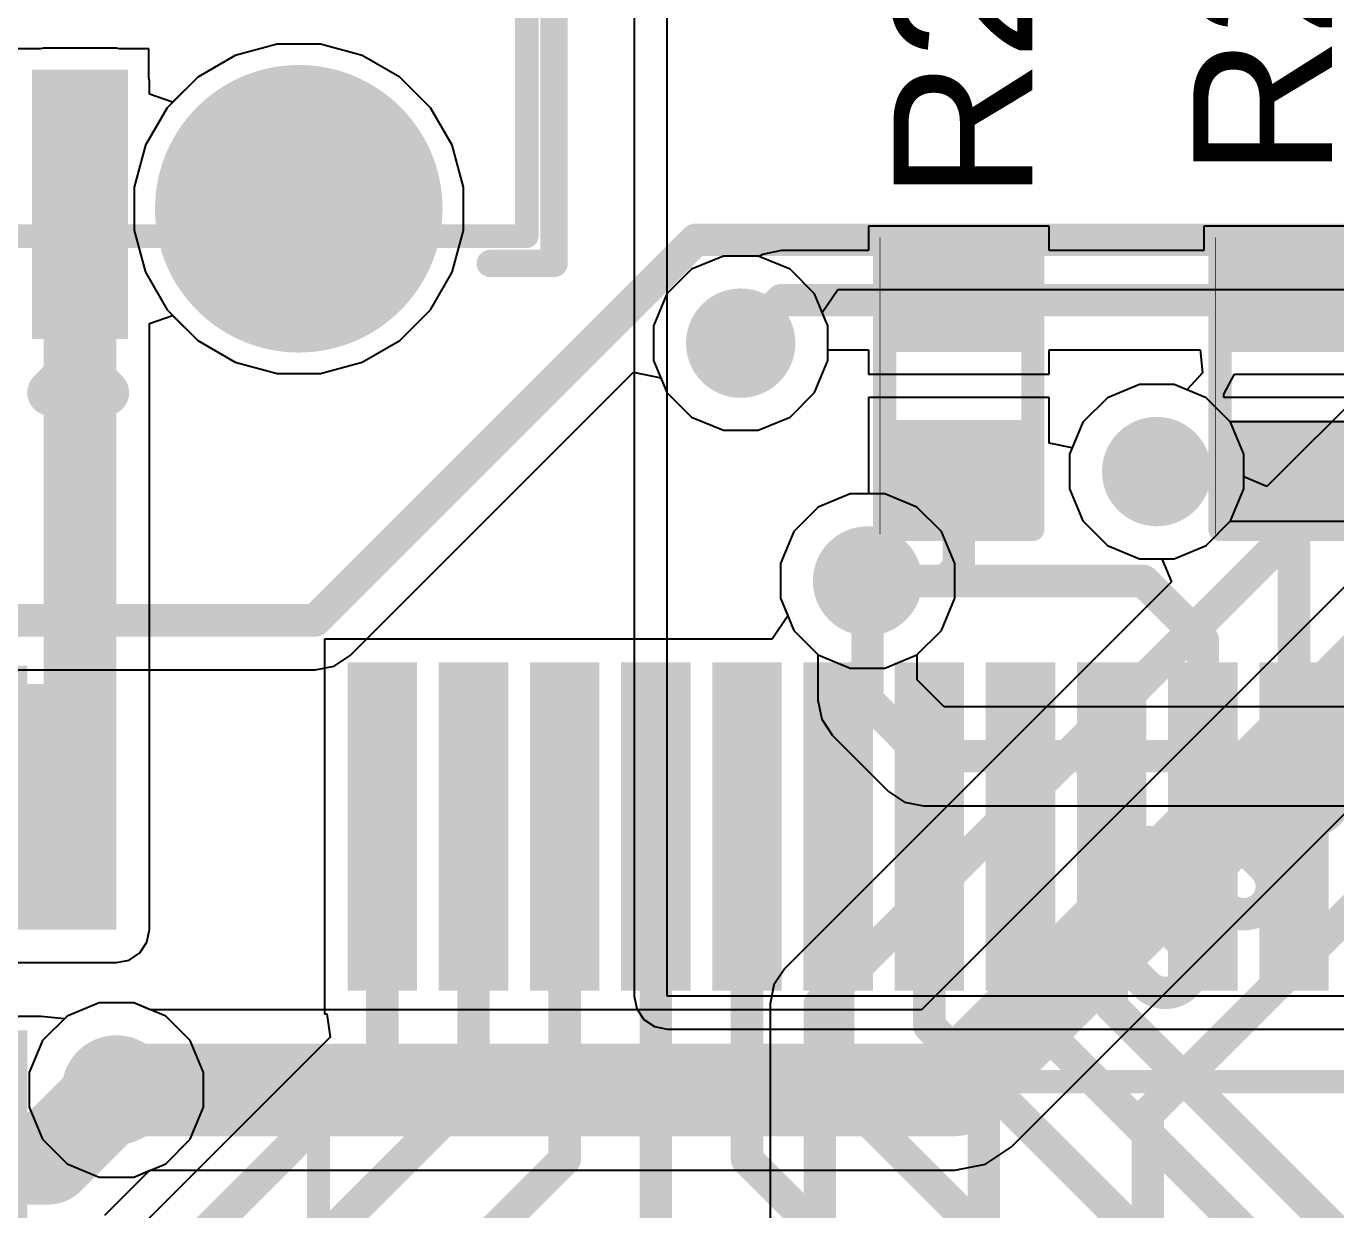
# Model space of a CAD drawing. Header units: inches. Extents: x -3 to 128, y -12 to 41.
# Drawn here: x 67.28 to 74.46, y 30.27 to 36.76 of the extents above; entities that cross this region are included whole.
import ezdxf

# ---------------------------------------------------------------- set-up
doc = ezdxf.new("R2010")
doc.units = ezdxf.units.IN
for name, color, linetype in [('Bottom Layer', 5, 'Continuous'), ('Bottom Solder', 6, 'Continuous'), ('Layer 1', 16, 'Continuous'), ('Layer 2', 76, 'Continuous'), ('Mechanical 13', 56, 'Continuous'), ('Multi-Layer', 9, 'Continuous'), ('Pad Holes', 156, 'Continuous'), ('Top Layer', 1, 'Continuous'), ('Top Overlay', 2, 'Continuous'), ('Top Paste', 8, 'Continuous'), ('Top Solder', 216, 'Continuous'), ('Via Holes', 16, 'Continuous')]:
    doc.layers.add(name, color=color, linetype=linetype)
doc.styles.add('Arial', font='', dxfattribs={"height": 0.2})
doc.styles.get('Arial').set_extended_font_data('Arial')

msp = doc.modelspace()

# ---------------------------------------------------------------- hatches: boundary and pattern name
at = {"layer": 'Bottom Layer'}
h = msp.add_hatch(color=5, dxfattribs=at)
edge = h.paths.add_edge_path()
edge.add_arc((68.77197827999998, 35.75504406), 0.72499982, 0, 360)
h = msp.add_hatch(color=5, dxfattribs=at)
edge = h.paths.add_edge_path()
edge.add_arc((71.19549642, 35.01816466), 0.2999994, 0, 360)
h = msp.add_hatch(color=5, dxfattribs=at)
edge = h.paths.add_edge_path()
edge.add_arc((73.4768914, 34.31387854), 0.2999994, 0, 360)
h = msp.add_hatch(color=5, dxfattribs=at)
edge = h.paths.add_edge_path()
edge.add_arc((71.89122527999999, 33.71381623999999), 0.2999994, 0, 360)
h = msp.add_hatch(color=5, dxfattribs=at)
edge = h.paths.add_edge_path()
edge.add_arc((67.77197774, 30.92271438), 0.2999994, 0, 360)
at = {"layer": 'Bottom Solder'}
h = msp.add_hatch(color=6, dxfattribs=at)
edge = h.paths.add_edge_path()
edge.add_arc((68.77197827999998, 35.75504406), 0.78849982, 0, 360)
at = {"layer": 'Layer 1'}
h = msp.add_hatch(color=16, dxfattribs=at)
edge = h.paths.add_edge_path()
edge.add_arc((68.77197827999998, 35.75504406), 0.72499982, 0, 360)
h = msp.add_hatch(color=16, dxfattribs=at)
edge = h.paths.add_edge_path()
edge.add_arc((71.19549642, 35.01816466), 0.2999994, 0, 360)
h = msp.add_hatch(color=16, dxfattribs=at)
edge = h.paths.add_edge_path()
edge.add_arc((73.4768914, 34.31387854), 0.2999994, 0, 360)
h = msp.add_hatch(color=16, dxfattribs=at)
edge = h.paths.add_edge_path()
edge.add_arc((71.89122527999999, 33.71381623999999), 0.2999994, 0, 360)
h = msp.add_hatch(color=16, dxfattribs=at)
edge = h.paths.add_edge_path()
edge.add_arc((67.77197774, 30.92271438), 0.2999994, 0, 360)
at = {"layer": 'Layer 2'}
h = msp.add_hatch(color=76, dxfattribs=at)
edge = h.paths.add_edge_path()
edge.add_arc((68.77197827999998, 35.75504406), 0.72499982, 0, 360)
h = msp.add_hatch(color=76, dxfattribs=at)
edge = h.paths.add_edge_path()
edge.add_arc((71.19549642, 35.01816466), 0.2999994, 0, 360)
h = msp.add_hatch(color=76, dxfattribs=at)
edge = h.paths.add_edge_path()
edge.add_arc((73.4768914, 34.31387854), 0.2999994, 0, 360)
h = msp.add_hatch(color=76, dxfattribs=at)
edge = h.paths.add_edge_path()
edge.add_arc((71.89122527999999, 33.71381623999999), 0.2999994, 0, 360)
h = msp.add_hatch(color=76, dxfattribs=at)
edge = h.paths.add_edge_path()
edge.add_arc((67.77197774, 30.92271438), 0.2999994, 0, 360)
at = {"layer": 'Multi-Layer'}
h = msp.add_hatch(color=9, dxfattribs=at)
edge = h.paths.add_edge_path()
edge.add_arc((68.77197827999998, 35.75504406), 0.72499982, 0, 360)
at = {"layer": 'Pad Holes'}
h = msp.add_hatch(color=7, dxfattribs=at)
edge = h.paths.add_edge_path()
edge.add_arc((68.77197827999998, 35.75504406), 0.4250004199999999, 0, 360)
at = {"layer": 'Top Layer'}
for points in [[(67.37197854, 31.80215382), (67.77197774, 31.80215382), (67.77197774, 36.45504266), (67.37197854, 36.45504266)], [(67.77197774, 35.10504281999999), (67.37197854, 35.10504281999999), (67.37197854, 36.45504266), (67.77197774, 36.45504266)], [(72.07385382, 35.48227854), (72.70885382, 35.48227854), (72.70885382, 35.02507854), (72.07385382, 35.02507854)], [(73.91253442, 35.48227854), (74.54753441999999, 35.48227854), (74.54753441999999, 35.02507854), (73.91253442, 35.02507854)], [(72.07385382, 34.54247854), (72.70885382, 34.54247854), (72.70885382, 34.08527854), (72.07385382, 34.08527854)], [(73.91253442, 34.54247854), (74.54753441999999, 34.54247854), (74.54753441999999, 34.08527854), (73.91253442, 34.08527854)], [(69.09003961999998, 33.217866), (69.37004922, 33.217866), (69.37004922, 31.5178694), (69.09003961999998, 31.5178694)], [(69.59016562, 33.217866), (69.87017522, 33.217866), (69.87017522, 31.5178694), (69.59016562, 31.5178694)], [(70.09003762, 33.217866), (70.37004722, 33.217866), (70.37004722, 31.5178694), (70.09003762, 31.5178694)], [(70.59016616, 33.217866), (70.87017576, 33.217866), (70.87017576, 31.5178694), (70.59016616, 31.5178694)], [(71.09003562, 33.217866), (71.37004522, 33.217866), (71.37004522, 31.5178694), (71.09003562, 31.5178694)], [(71.59016416, 33.217866), (71.87017376, 33.217866), (71.87017376, 31.5178694), (71.59016416, 31.5178694)], [(72.09003362, 33.217866), (72.37004322, 33.217866), (72.37004322, 31.5178694), (72.09003362, 31.5178694)], [(72.59015962, 33.21786854), (72.87016922, 33.21786854), (72.87016922, 31.51787194), (72.59015962, 31.51787194)], [(73.09003161999999, 33.217866), (73.37004122, 33.217866), (73.37004122, 31.5178694), (73.09003161999999, 31.5178694)], [(73.59015508, 33.217866), (73.87016468, 33.217866), (73.87016468, 31.5178694), (73.59015508, 31.5178694)], [(74.09002962, 33.217866), (74.37003922, 33.217866), (74.37003922, 31.5178694), (74.09002962, 31.5178694)], [(65.62197696, 31.80215382), (67.77197519999999, 31.80215382), (67.77197519999999, 33.1481557), (65.62197696, 33.1481557)]]:
    msp.add_hatch(color=1, dxfattribs=at).paths.add_polyline_path(points)
h = msp.add_hatch(color=1, dxfattribs=at)
edge = h.paths.add_edge_path()
edge.add_arc((68.77197827999998, 35.75504406), 0.72499982, 0, 360)
h = msp.add_hatch(color=1, dxfattribs=at)
edge = h.paths.add_edge_path()
edge.add_arc((71.19549642, 35.01816466), 0.2999994, 0, 360)
h = msp.add_hatch(color=1, dxfattribs=at)
edge = h.paths.add_edge_path()
edge.add_arc((73.4768914, 34.31387854), 0.2999994, 0, 360)
h = msp.add_hatch(color=1, dxfattribs=at)
edge = h.paths.add_edge_path()
edge.add_arc((71.89122527999999, 33.71381623999999), 0.2999994, 0, 360)
h = msp.add_hatch(color=1, dxfattribs=at)
edge = h.paths.add_edge_path()
edge.add_arc((67.77197774, 30.92271438), 0.2999994, 0, 360)
at = {"layer": 'Top Paste'}
for points in [[(67.77197774, 35.10504281999999), (67.37197854, 35.10504281999999), (67.37197854, 36.45504266), (67.77197774, 36.45504266)], [(72.07385382, 35.48227854), (72.70885382, 35.48227854), (72.70885382, 35.02507854), (72.07385382, 35.02507854)], [(73.91253442, 35.48227854), (74.54753441999999, 35.48227854), (74.54753441999999, 35.02507854), (73.91253442, 35.02507854)], [(72.07385382, 34.54247854), (72.70885382, 34.54247854), (72.70885382, 34.08527854), (72.07385382, 34.08527854)], [(73.91253442, 34.54247854), (74.54753441999999, 34.54247854), (74.54753441999999, 34.08527854), (73.91253442, 34.08527854)], [(69.09003961999998, 33.217866), (69.37004922, 33.217866), (69.37004922, 31.5178694), (69.09003961999998, 31.5178694)], [(69.59016562, 33.217866), (69.87017522, 33.217866), (69.87017522, 31.5178694), (69.59016562, 31.5178694)], [(70.09003762, 33.217866), (70.37004722, 33.217866), (70.37004722, 31.5178694), (70.09003762, 31.5178694)], [(70.59016616, 33.217866), (70.87017576, 33.217866), (70.87017576, 31.5178694), (70.59016616, 31.5178694)], [(71.09003562, 33.217866), (71.37004522, 33.217866), (71.37004522, 31.5178694), (71.09003562, 31.5178694)], [(71.59016416, 33.217866), (71.87017376, 33.217866), (71.87017376, 31.5178694), (71.59016416, 31.5178694)], [(72.09003362, 33.217866), (72.37004322, 33.217866), (72.37004322, 31.5178694), (72.09003362, 31.5178694)], [(72.59015962, 33.21786854), (72.87016922, 33.21786854), (72.87016922, 31.51787194), (72.59015962, 31.51787194)], [(73.09003161999999, 33.217866), (73.37004122, 33.217866), (73.37004122, 31.5178694), (73.09003161999999, 31.5178694)], [(73.59015508, 33.217866), (73.87016468, 33.217866), (73.87016468, 31.5178694), (73.59015508, 31.5178694)], [(74.09002962, 33.217866), (74.37003922, 33.217866), (74.37003922, 31.5178694), (74.09002962, 31.5178694)]]:
    msp.add_hatch(color=8, dxfattribs=at).paths.add_polyline_path(points)
at = {"layer": 'Top Solder'}
for points in [[(67.83547774, 35.04154282), (67.30847854, 35.04154282), (67.30847854, 36.51854265999999), (67.83547774, 36.51854265999999)], [(72.01885266000001, 35.53727969999999), (72.76385497999999, 35.53727969999999), (72.76385497999999, 34.97007737999999), (72.01885266000001, 34.97007737999999)], [(73.85753326, 35.53727969999999), (74.60253558, 35.53727969999999), (74.60253558, 34.97007737999999), (73.85753326, 34.97007737999999)], [(72.01885266000001, 34.59747969999999), (72.76385497999999, 34.59747969999999), (72.76385497999999, 34.03027738), (72.01885266000001, 34.03027738)], [(73.85753326, 34.59747969999999), (74.60253558, 34.59747969999999), (74.60253558, 34.03027738), (73.85753326, 34.03027738)], [(69.03923961999999, 33.268666), (69.42084922, 33.268666), (69.42084922, 31.4670694), (69.03923961999999, 31.4670694)], [(69.53936562, 33.268666), (69.92097522, 33.268666), (69.92097522, 31.4670694), (69.53936562, 31.4670694)], [(70.03923762, 33.268666), (70.42084722, 33.268666), (70.42084722, 31.4670694), (70.03923762, 31.4670694)], [(70.53936616, 33.268666), (70.92097575999999, 33.268666), (70.92097575999999, 31.4670694), (70.53936616, 31.4670694)], [(71.03923561999999, 33.268666), (71.42084522, 33.268666), (71.42084522, 31.4670694), (71.03923561999999, 31.4670694)], [(71.53936415999999, 33.268666), (71.92097376, 33.268666), (71.92097376, 31.4670694), (71.53936415999999, 31.4670694)], [(72.03923362, 33.268666), (72.42084322, 33.268666), (72.42084322, 31.4670694), (72.03923362, 31.4670694)], [(72.53935962, 33.26866854), (72.92096921999999, 33.26866854), (72.92096921999999, 31.46707194), (72.53935962, 31.46707194)], [(73.03923162, 33.268666), (73.42084122, 33.268666), (73.42084122, 31.4670694), (73.03923162, 31.4670694)], [(73.53935507999999, 33.268666), (73.92096468, 33.268666), (73.92096468, 31.4670694), (73.53935507999999, 31.4670694)], [(74.03922962, 33.268666), (74.42083921999999, 33.268666), (74.42083921999999, 31.4670694), (74.03922962, 31.4670694)], [(65.76037774999999, 31.84655683), (65.76037774999999, 33.24975697), (67.28357765, 33.24975697), (67.28357765, 31.84655683)], [(65.76037774999999, 29.84655575), (65.76037774999999, 31.24975589), (67.28357765, 31.24975589), (67.28357765, 29.84655575)]]:
    msp.add_hatch(color=216, dxfattribs=at).paths.add_polyline_path(points)
h = msp.add_hatch(color=216, dxfattribs=at)
edge = h.paths.add_edge_path()
edge.add_arc((68.77197827999998, 35.75504406), 0.78849982, 0, 360)
at = {"layer": 'Via Holes'}
h = msp.add_hatch(color=7, dxfattribs=at)
edge = h.paths.add_edge_path()
edge.add_arc((71.19549642, 35.01816466), 0.1499997, 0, 360)
h = msp.add_hatch(color=7, dxfattribs=at)
edge = h.paths.add_edge_path()
edge.add_arc((73.4768914, 34.31387854), 0.1499997, 0, 360)
h = msp.add_hatch(color=7, dxfattribs=at)
edge = h.paths.add_edge_path()
edge.add_arc((71.89122527999999, 33.71381623999999), 0.1499997, 0, 360)
h = msp.add_hatch(color=7, dxfattribs=at)
edge = h.paths.add_edge_path()
edge.add_arc((67.77197774, 30.92271438), 0.1499997, 0, 360)

# ---------------------------------------------------------------- linework, layer by layer
at = {"layer": 'Bottom Layer'}
for p, q in [((71.64316887999999, 35.18593674), (71.72802773999999, 35.31293927999999)), ((71.72802773999999, 35.31293927999999), (93.14104562, 35.31293927999999)), ((71.67329581999999, 35.11320384), (71.64316887999999, 35.18593674)), ((71.67329581999999, 34.92312548), (71.67329581999999, 35.11320384)), ((71.6005553, 34.74751242), (71.67329581999999, 34.92312548)), ((75.76751166, 34.94345056), (72.18703368, 31.36297258)), ((69.05426372, 33.30568396), (70.60702414, 34.85844437999999)), ((70.60702414, 34.85844437999999), (70.7568308, 34.8286451)), ((70.7568308, 34.8286451), (70.79043754, 34.74751242)), ((73.38185222, 34.79167794), (73.20623916, 34.71893742)), ((73.57193057999999, 34.79167794), (73.38185222, 34.79167794)), ((73.74754364, 34.71893742), (73.57193057999999, 34.79167794)), ((70.79043754, 34.74751242), (70.92484418000001, 34.61310578)), ((71.46614866, 34.61310578), (71.6005553, 34.74751242)), ((73.20623916, 34.71893742), (73.07183252, 34.58453078)), ((73.88195028, 34.58453078), (73.74754364, 34.71893742)), ((70.92484418000001, 34.61310578), (71.10045724, 34.54036526)), ((71.2905356, 34.54036526), (71.46614866, 34.61310578)), ((73.07183252, 34.58453078), (72.99909199999999, 34.40891772)), ((73.9546908, 34.40891772), (73.88195028, 34.58453078)), ((71.10045724, 34.54036526), (71.2905356, 34.54036526)), ((72.99909199999999, 34.40891772), (72.99909199999999, 34.21883936)), ((73.9546908, 34.21883936), (73.9546908, 34.40891772)), ((71.7961861, 34.19161564), (71.62057304, 34.11887512)), ((71.98626445999999, 34.19161564), (71.7961861, 34.19161564)), ((72.16187752, 34.11887512), (71.98626445999999, 34.19161564)), ((72.68070553999999, 30.61140436), (76.26118351999999, 34.19188234)), ((72.99909199999999, 34.21883936), (73.07183252, 34.0432263)), ((73.88195028, 34.0432263), (73.9546908, 34.21883936)), ((71.62057304, 34.11887512), (71.4861664, 33.98446848)), ((72.29628416, 33.98446848), (72.16187752, 34.11887512)), ((71.4861664, 33.98446848), (71.41342587999999, 33.80885542)), ((72.36902468, 33.80885542), (72.29628416, 33.98446848)), ((73.07183252, 34.0432263), (73.20623916, 33.90881966)), ((73.74754364, 33.90881966), (73.88195028, 34.0432263)), ((73.20623916, 33.90881966), (73.38185222, 33.83607914)), ((73.57193057999999, 33.83607914), (73.74754364, 33.90881966)), ((73.38185222, 33.83607914), (73.57193057999999, 33.83607914)), ((71.41342587999999, 33.80885542), (71.41342587999999, 33.61877706)), ((72.36902468, 33.61877706), (72.36902468, 33.80885542)), ((71.41342587999999, 33.61877706), (71.4861664, 33.443164)), ((72.29628416, 33.443164), (72.36902468, 33.61877706)), ((71.4861664, 33.443164), (71.62057304, 33.30875736)), ((72.16187752, 33.30875736), (72.29628416, 33.443164)), ((68.96604443999999, 33.24673818), (69.05426372, 33.30568396)), ((71.62057304, 33.30875736), (71.7961861, 33.23601684)), ((71.98626445999999, 33.23601684), (72.16187752, 33.30875736)), ((64.37576406, 33.22603972), (68.86198318, 33.22603972)), ((68.86198318, 33.22603972), (68.96604443999999, 33.24673818)), ((71.7961861, 33.23601684), (71.98626445999999, 33.23601684)), ((67.67693856, 31.40051378), (67.5013255, 31.32777326)), ((67.86701692, 31.40051378), (67.67693856, 31.40051378)), ((67.9576492, 31.36297258), (67.86701692, 31.40051378)), ((67.5013255, 31.32777326), (67.36691885999998, 31.19336662)), ((72.18703368, 31.36297258), (67.9576492, 31.36297258)), ((67.36691885999998, 31.19336662), (67.29417834, 31.01775356)), ((67.29417834, 31.01775356), (67.29417834, 30.8276752)), ((67.29417834, 30.8276752), (67.36691885999998, 30.65206214)), ((67.36691885999998, 30.65206214), (67.5013255, 30.5176555)), ((72.53787625999999, 30.51596894), (72.68070553999999, 30.61140436)), ((67.5013255, 30.5176555), (67.67693856, 30.44491498)), ((67.86701692, 30.44491498), (67.9576492, 30.48245618)), ((67.9576492, 30.48245618), (72.36939552, 30.48245618)), ((72.36939552, 30.48245618), (72.53787625999999, 30.51596894)), ((67.67693856, 30.44491498), (67.86701692, 30.44491498))]:
    msp.add_line(p, q, dxfattribs=at)
for points, const_width in [([(68.86198318, 33.49796449999999), (70.94888273999999, 35.58486405999999)], 0.1778), ([(70.94888273999999, 35.58486405999999), (78.23479908, 35.58486405999999)], 0.1778), ([(72.36939552, 30.92271438), (76.07882167999999, 34.63214054)], 0.508), ([(63.97197772, 33.49796449999999), (68.86198318, 33.49796449999999)], 0.1778), ([(67.77197774, 30.92271438), (72.36939552, 30.92271438)], 0.508)]:
    msp.add_lwpolyline(points, dxfattribs=dict(at, const_width=const_width))
for points, const_width in [([(70.90443273999999, 35.58486405999999, 1), (70.99333273999999, 35.58486405999999, 1)], 0.0889), ([(70.90443273999999, 35.58486405999999, 1), (70.99333273999999, 35.58486405999999, 1)], 0.0889), ([(68.81753318, 33.49796449999999, 1), (68.90643318, 33.49796449999999, 1)], 0.0889), ([(68.81753318, 33.49796449999999, 1), (68.90643318, 33.49796449999999, 1)], 0.0889), ([(67.64497774, 30.92271438, 1), (67.89897773999999, 30.92271438, 1)], 0.254), ([(72.24239551999999, 30.92271438, 1), (72.49639552000001, 30.92271438, 1)], 0.254), ([(72.24239551999999, 30.92271438, 1), (72.49639552000001, 30.92271438, 1)], 0.254)]:
    msp.add_lwpolyline(points, format="xyb", close=True, dxfattribs=dict(at, const_width=const_width))
at = {"layer": 'Layer 1'}
for p, q in [((68.65312152, 36.65784387999999), (68.4235106, 36.59632)), ((68.89083504, 36.65784387999999), (68.65312152, 36.65784387999999)), ((69.12044596, 36.59632), (68.89083504, 36.65784387999999)), ((68.4235106, 36.59632), (68.21764614, 36.47746324)), ((69.32631042, 36.47746324), (69.12044596, 36.59632)), ((68.21764614, 36.47746324), (68.0495591, 36.3093762)), ((69.49439745999999, 36.3093762), (69.32631042, 36.47746324)), ((68.0495591, 36.3093762), (67.93070234, 36.10351173999999)), ((69.61325422, 36.10351173999999), (69.49439745999999, 36.3093762)), ((75.98183939999998, 36.1327446), (74.0816908, 34.23259599999999)), ((67.93070234, 36.10351173999999), (67.86917846, 35.87390082)), ((69.6747781, 35.87390082), (69.61325422, 36.10351173999999)), ((67.86917846, 35.87390082), (67.86917846, 35.6361873)), ((69.6747781, 35.6361873), (69.6747781, 35.87390082)), ((67.86917846, 35.6361873), (67.93070234, 35.40657638)), ((69.61325422, 35.40657638), (69.6747781, 35.6361873)), ((71.10045724, 35.49596406), (70.92484418000001, 35.42322354)), ((71.2905356, 35.49596406), (71.10045724, 35.49596406)), ((71.46614866, 35.42322354), (71.2905356, 35.49596406)), ((70.92484418000001, 35.42322354), (70.79043754, 35.28881689999999)), ((71.6005553, 35.28881689999999), (71.46614866, 35.42322354)), ((67.93070234, 35.40657638), (68.0495591, 35.20071192)), ((69.49439745999999, 35.20071192), (69.61325422, 35.40657638)), ((70.79043754, 35.28881689999999), (70.71769702, 35.11320384)), ((71.67329581999999, 35.11320384), (71.6005553, 35.28881689999999)), ((68.0495591, 35.20071192), (68.21764614, 35.03262487999999)), ((69.32631042, 35.03262487999999), (69.49439745999999, 35.20071192)), ((70.71769702, 35.11320384), (70.71769702, 34.92312548)), ((71.67329581999999, 34.92312548), (71.67329581999999, 35.11320384)), ((68.21764614, 35.03262487999999), (68.4235106, 34.91376812)), ((69.12044596, 34.91376812), (69.32631042, 35.03262487999999)), ((68.4235106, 34.91376812), (68.65312152, 34.85224424)), ((68.89083504, 34.85224424), (69.12044596, 34.91376812)), ((70.71769702, 34.92312548), (70.79043754, 34.74751242)), ((71.6005553, 34.74751242), (71.67329581999999, 34.92312548)), ((68.65312152, 34.85224424), (68.89083504, 34.85224424)), ((73.38185222, 34.79167794), (73.20623916, 34.71893742)), ((73.57193057999999, 34.79167794), (73.38185222, 34.79167794)), ((73.74754364, 34.71893742), (73.57193057999999, 34.79167794)), ((70.79043754, 34.74751242), (70.92484418000001, 34.61310578)), ((71.46614866, 34.61310578), (71.6005553, 34.74751242)), ((73.20623916, 34.71893742), (73.07183252, 34.58453078)), ((73.88195028, 34.58453078), (73.74754364, 34.71893742)), ((70.92484418000001, 34.61310578), (71.10045724, 34.54036526)), ((71.2905356, 34.54036526), (71.46614866, 34.61310578)), ((73.07183252, 34.58453078), (72.99909199999999, 34.40891772)), ((73.9546908, 34.40891772), (73.88195028, 34.58453078)), ((71.10045724, 34.54036526), (71.2905356, 34.54036526)), ((72.99909199999999, 34.40891772), (72.99909199999999, 34.21883936)), ((73.9546908, 34.28520193999999), (73.9546908, 34.40891772)), ((74.0816908, 34.23259599999999), (73.9546908, 34.28520193999999)), ((71.7961861, 34.19161564), (71.62057304, 34.11887512)), ((71.98626445999999, 34.19161564), (71.7961861, 34.19161564)), ((72.16187752, 34.11887512), (71.98626445999999, 34.19161564)), ((72.99909199999999, 34.21883936), (73.07183252, 34.0432263)), ((71.62057304, 34.11887512), (71.4861664, 33.98446848)), ((72.29628416, 33.98446848), (72.16187752, 34.11887512)), ((71.4861664, 33.98446848), (71.41342587999999, 33.80885542)), ((72.36902468, 33.80885542), (72.29628416, 33.98446848)), ((73.07183252, 34.0432263), (73.20623916, 33.90881966)), ((73.20623916, 33.90881966), (73.38185222, 33.83607914)), ((73.38185222, 33.83607914), (73.505568, 33.83607914)), ((73.505568, 33.83607914), (73.55817393999999, 33.70907914)), ((71.41342587999999, 33.80885542), (71.41342587999999, 33.61877706)), ((72.36902468, 33.61877706), (72.36902468, 33.80885542)), ((73.55817393999999, 33.70907914), (71.4370301, 31.5879353)), ((71.41342587999999, 33.61877706), (71.4861664, 33.443164)), ((72.29628416, 33.443164), (72.36902468, 33.61877706)), ((71.4861664, 33.443164), (71.62057304, 33.30875736)), ((72.16187752, 33.30875736), (72.29628416, 33.443164)), ((71.62057304, 33.30875736), (71.7961861, 33.23601684)), ((71.98626445999999, 33.23601684), (72.16187752, 33.30875736)), ((71.7961861, 33.23601684), (71.98626445999999, 33.23601684)), ((71.4370301, 31.5879353), (71.37808431999999, 31.49971602)), ((71.37808431999999, 31.49971602), (71.35738586, 31.39565476)), ((67.67693856, 31.40051378), (67.5013255, 31.32777326)), ((67.86701692, 31.40051378), (67.67693856, 31.40051378)), ((68.04262997999999, 31.32777326), (67.86701692, 31.40051378)), ((71.35738586, 31.39565476), (71.35738586, 29.92240142)), ((67.5013255, 31.32777326), (67.36691885999998, 31.19336662)), ((68.17703662, 31.19336662), (68.04262997999999, 31.32777326)), ((67.36691885999998, 31.19336662), (67.29417834, 31.01775356)), ((68.24977713999999, 31.01775356), (68.17703662, 31.19336662)), ((67.29417834, 31.01775356), (67.29417834, 30.8276752)), ((68.24977713999999, 30.8276752), (68.24977713999999, 31.01775356)), ((67.29417834, 30.8276752), (67.36691885999998, 30.65206214)), ((68.17703662, 30.65206214), (68.24977713999999, 30.8276752)), ((67.36691885999998, 30.65206214), (67.5013255, 30.5176555)), ((68.04262997999999, 30.5176555), (68.17703662, 30.65206214)), ((67.5013255, 30.5176555), (67.67693856, 30.44491498)), ((67.86701692, 30.44491498), (68.04262997999999, 30.5176555)), ((67.67693856, 30.44491498), (67.86701692, 30.44491498))]:
    msp.add_line(p, q, dxfattribs=at)
at = {"layer": 'Layer 1', "const_width": 0.1778}
for points in [[(71.62931064, 31.39565476), (76.17411994, 35.94046406)], [(73.42810308, 30.79255716), (77.26768646, 34.63214054)], [(74.2594527, 33.0283312), (74.25945524, 33.02833374)], [(74.47497677999999, 33.0283312), (74.60073725999999, 32.90257072)], [(74.25945016, 32.81280458), (74.41734164, 32.6549131)], [(73.75657842, 32.66910408), (73.75658096, 32.66910662)], [(73.9721025, 32.66910408), (73.97210503999999, 32.66910662)], [(73.97210503999999, 32.66910662), (74.20181756, 32.43938902)], [(73.75657588, 32.45357746), (73.75657842, 32.45358)], [(73.75657842, 32.45358), (74.06364409999999, 32.14651431999999)], [(73.32552518, 32.23805084), (73.32552772, 32.23805338)], [(73.54104926, 32.23805084), (73.54105179999999, 32.23805338)], [(73.54105179999999, 32.23805338), (73.84811748, 31.9309877)], [(74.06364156, 32.14651178), (74.06364409999999, 32.14651431999999)], [(73.32552263999999, 32.02252421999999), (73.32552518, 32.02252676)], [(73.32552518, 32.02252676), (73.63259086, 31.71546108)], [(73.84811494, 31.93098516), (73.84811748, 31.9309877)], [(74.06364156, 31.9309877), (74.06364409999999, 31.93099024)], [(73.63258832, 31.71545854), (73.63259086, 31.71546108)], [(72.77772338, 31.33104224), (73.05611754, 31.6094364)], [(73.30755975999999, 31.60943386), (73.3075623, 31.6094364)], [(73.3075623, 31.6094364), (73.41706424, 31.49993446)], [(73.4170617, 31.49993192), (73.41706424, 31.49993446)], [(73.63258832, 31.49993446), (73.63259086, 31.499937)], [(71.62931064, 29.51861508), (71.62931064, 31.39565476)], [(72.52870686, 31.08202572), (72.77772338, 31.33104224)], [(72.52870686, 29.51861508), (72.52870686, 31.08202572)], [(73.42810308, 29.51861508), (73.42810308, 30.79255716)]]:
    msp.add_lwpolyline(points, dxfattribs=at)
for points in [[(74.2594527, 32.81280712, -0.4142135623730951), (74.2594527, 33.0283312)], [(74.25945524, 33.02833374, -0.4142066587643676), (74.47497677999999, 33.0283312)], [(73.75657842, 32.45358, -0.4142135623730951), (73.75657842, 32.66910408)], [(73.75658096, 32.66910662, -0.4142066587643676), (73.9721025, 32.66910408)], [(74.41734164, 32.6549131, -0.4142066587643675), (74.41734418, 32.43939156)], [(74.41734418, 32.43939156, -0.4142135623730951), (74.20182009999999, 32.43939156)], [(73.32552518, 32.02252676, -0.4142135623730951), (73.32552518, 32.23805084)], [(73.32552772, 32.23805338, -0.4142066587643676), (73.54104926, 32.23805084)], [(74.06364156, 32.14651178, -0.4142066587643675), (74.06364409999999, 31.93099024)], [(74.06364156, 31.9309877, -0.4142135623730951), (73.84811748, 31.9309877)], [(73.05611754, 31.6094364, -0.4142076449921211), (73.3075623, 31.6094364)], [(73.63258832, 31.71545854, -0.4142066587643675), (73.63259086, 31.499937)], [(73.63258832, 31.49993446, -0.4142135623730951), (73.41706424, 31.49993446)]]:
    msp.add_lwpolyline(points, format="xyb", dxfattribs=at)
at = {"layer": 'Layer 1', "const_width": 0.0889}
for points in [[(74.2150027, 33.0283312, 1), (74.3039027, 33.0283312, 1)], [(74.2150027, 33.0283312, 1), (74.3039027, 33.0283312, 1)], [(74.21500524, 33.02833374, 1), (74.30390523999999, 33.02833374, 1)], [(74.21500524, 33.02833374, 1), (74.30390523999999, 33.02833374, 1)], [(74.43052678, 33.0283312, 1), (74.51942677999999, 33.0283312, 1)], [(74.43052678, 33.0283312, 1), (74.51942677999999, 33.0283312, 1)], [(74.21500015999999, 32.81280458, 1), (74.30390016, 32.81280458, 1)], [(74.2150027, 32.81280712, 1), (74.3039027, 32.81280712, 1)], [(73.71212841999998, 32.66910408, 1), (73.80102842, 32.66910408, 1)], [(73.71212841999998, 32.66910408, 1), (73.80102842, 32.66910408, 1)], [(73.71213096, 32.66910662, 1), (73.80103095999999, 32.66910662, 1)], [(73.71213096, 32.66910662, 1), (73.80103095999999, 32.66910662, 1)], [(73.92765250000001, 32.66910408, 1), (74.0165525, 32.66910408, 1)], [(73.92765250000001, 32.66910408, 1), (74.0165525, 32.66910408, 1)], [(73.92765503999999, 32.66910662, 1), (74.01655504, 32.66910662, 1)], [(73.92765503999999, 32.66910662, 1), (74.01655504, 32.66910662, 1)], [(74.37289164, 32.6549131, 1), (74.46179164, 32.6549131, 1)], [(74.37289164, 32.6549131, 1), (74.46179164, 32.6549131, 1)], [(73.71212588, 32.45357746, 1), (73.80102588, 32.45357746, 1)], [(73.71212841999998, 32.45358, 1), (73.80102842, 32.45358, 1)], [(73.71212841999998, 32.45358, 1), (73.80102842, 32.45358, 1)], [(73.71212841999998, 32.45358, 1), (73.80102842, 32.45358, 1)], [(74.15736756, 32.43938902, 1), (74.24626755999999, 32.43938902, 1)], [(74.1573701, 32.43939156, 1), (74.24627009999999, 32.43939156, 1)], [(74.37289418, 32.43939156, 1), (74.46179418, 32.43939156, 1)], [(74.37289418, 32.43939156, 1), (74.46179418, 32.43939156, 1)], [(73.28107518, 32.23805084, 1), (73.36997518, 32.23805084, 1)], [(73.28107518, 32.23805084, 1), (73.36997518, 32.23805084, 1)], [(73.28107772, 32.23805338, 1), (73.36997772, 32.23805338, 1)], [(73.28107772, 32.23805338, 1), (73.36997772, 32.23805338, 1)], [(73.49659926, 32.23805084, 1), (73.58549925999999, 32.23805084, 1)], [(73.49659926, 32.23805084, 1), (73.58549925999999, 32.23805084, 1)], [(73.4966018, 32.23805338, 1), (73.58550179999999, 32.23805338, 1)], [(73.4966018, 32.23805338, 1), (73.58550179999999, 32.23805338, 1)], [(74.01919156, 32.14651178, 1), (74.10809155999999, 32.14651178, 1)], [(74.01919156, 32.14651178, 1), (74.10809155999999, 32.14651178, 1)], [(74.01919409999999, 32.14651431999999, 1), (74.1080941, 32.14651431999999, 1)], [(74.01919409999999, 32.14651431999999, 1), (74.1080941, 32.14651431999999, 1)], [(73.28107263999999, 32.02252421999999, 1), (73.36997264, 32.02252421999999, 1)], [(73.28107518, 32.02252676, 1), (73.36997518, 32.02252676, 1)], [(73.28107518, 32.02252676, 1), (73.36997518, 32.02252676, 1)], [(73.28107518, 32.02252676, 1), (73.36997518, 32.02252676, 1)], [(73.80366493999999, 31.93098516, 1), (73.89256494, 31.93098516, 1)], [(73.80366748, 31.9309877, 1), (73.89256748, 31.9309877, 1)], [(73.80366748, 31.9309877, 1), (73.89256748, 31.9309877, 1)], [(73.80366748, 31.9309877, 1), (73.89256748, 31.9309877, 1)], [(74.01919156, 31.9309877, 1), (74.10809155999999, 31.9309877, 1)], [(74.01919156, 31.9309877, 1), (74.10809155999999, 31.9309877, 1)], [(74.01919409999999, 31.93099024, 1), (74.1080941, 31.93099024, 1)], [(74.01919409999999, 31.93099024, 1), (74.1080941, 31.93099024, 1)], [(73.58813832, 31.71545854, 1), (73.67703832, 31.71545854, 1)], [(73.58813832, 31.71545854, 1), (73.67703832, 31.71545854, 1)], [(73.58814086, 31.71546108, 1), (73.67704086, 31.71546108, 1)], [(73.58814086, 31.71546108, 1), (73.67704086, 31.71546108, 1)], [(73.01166754, 31.6094364, 1), (73.10056754, 31.6094364, 1)], [(73.01166754, 31.6094364, 1), (73.10056754, 31.6094364, 1)], [(73.26310975999999, 31.60943386, 1), (73.35200975999999, 31.60943386, 1)], [(73.26311229999999, 31.6094364, 1), (73.3520123, 31.6094364, 1)], [(73.26311229999999, 31.6094364, 1), (73.3520123, 31.6094364, 1)], [(73.26311229999999, 31.6094364, 1), (73.3520123, 31.6094364, 1)], [(73.3726117, 31.49993192, 1), (73.4615117, 31.49993192, 1)], [(73.37261424, 31.49993446, 1), (73.46151424, 31.49993446, 1)], [(73.37261424, 31.49993446, 1), (73.46151424, 31.49993446, 1)], [(73.37261424, 31.49993446, 1), (73.46151424, 31.49993446, 1)], [(73.58813832, 31.49993446, 1), (73.67703832, 31.49993446, 1)], [(73.58813832, 31.49993446, 1), (73.67703832, 31.49993446, 1)], [(73.58814086, 31.499937, 1), (73.67704086, 31.499937, 1)], [(73.58814086, 31.499937, 1), (73.67704086, 31.499937, 1)], [(71.58486063999999, 31.39565476, 1), (71.67376064, 31.39565476, 1)], [(71.58486063999999, 31.39565476, 1), (71.67376064, 31.39565476, 1)], [(72.73327338, 31.33104224, 1), (72.82217338, 31.33104224, 1)], [(72.73327338, 31.33104224, 1), (72.82217338, 31.33104224, 1)], [(72.48425685999999, 31.08202572, 1), (72.57315686, 31.08202572, 1)], [(72.48425685999999, 31.08202572, 1), (72.57315686, 31.08202572, 1)], [(73.38365307999999, 30.79255716, 1), (73.47255308, 30.79255716, 1)], [(73.38365307999999, 30.79255716, 1), (73.47255308, 30.79255716, 1)]]:
    msp.add_lwpolyline(points, format="xyb", close=True, dxfattribs=at)
at = {"layer": 'Layer 2'}
for p, q in [((70.79269305999999, 31.43730314), (70.79269305999999, 39.54106646)), ((70.61141072, 37.76726), (70.61141072, 31.43730314)), ((68.65312152, 36.65784387999999), (68.4235106, 36.59632)), ((68.89083504, 36.65784387999999), (68.65312152, 36.65784387999999)), ((69.12044596, 36.59632), (68.89083504, 36.65784387999999)), ((68.4235106, 36.59632), (68.21764614, 36.47746324)), ((69.32631042, 36.47746324), (69.12044596, 36.59632)), ((68.21764614, 36.47746324), (68.0495591, 36.3093762)), ((69.49439745999999, 36.3093762), (69.32631042, 36.47746324)), ((68.0495591, 36.3093762), (67.93070234, 36.10351173999999)), ((69.61325422, 36.10351173999999), (69.49439745999999, 36.3093762)), ((67.93070234, 36.10351173999999), (67.86917846, 35.87390082)), ((69.6747781, 35.87390082), (69.61325422, 36.10351173999999)), ((67.86917846, 35.87390082), (67.86917846, 35.6361873)), ((69.6747781, 35.6361873), (69.6747781, 35.87390082)), ((67.86917846, 35.6361873), (67.93070234, 35.40657638)), ((69.61325422, 35.40657638), (69.6747781, 35.6361873)), ((67.93070234, 35.40657638), (68.0495591, 35.20071192)), ((69.49439745999999, 35.20071192), (69.61325422, 35.40657638)), ((68.0495591, 35.20071192), (68.21764614, 35.03262487999999)), ((69.32631042, 35.03262487999999), (69.49439745999999, 35.20071192)), ((68.21764614, 35.03262487999999), (68.4235106, 34.91376812)), ((69.12044596, 34.91376812), (69.32631042, 35.03262487999999)), ((68.4235106, 34.91376812), (68.65312152, 34.85224424)), ((68.89083504, 34.85224424), (69.12044596, 34.91376812)), ((68.65312152, 34.85224424), (68.89083504, 34.85224424)), ((73.38185222, 34.79167794), (73.20623916, 34.71893742)), ((73.57193057999999, 34.79167794), (73.38185222, 34.79167794)), ((73.74754364, 34.71893742), (73.57193057999999, 34.79167794)), ((73.20623916, 34.71893742), (73.07183252, 34.58453078)), ((73.88067774, 34.58580332), (73.74754364, 34.71893742)), ((73.07183252, 34.58453078), (72.99909199999999, 34.40891772)), ((87.10054462, 34.58580332), (73.88067774, 34.58580332)), ((72.99909199999999, 34.40891772), (72.99909199999999, 34.21883936)), ((71.7961861, 34.19161564), (71.62057304, 34.11887512)), ((71.98626445999999, 34.19161564), (71.7961861, 34.19161564)), ((72.16187752, 34.11887512), (71.98626445999999, 34.19161564)), ((72.99909199999999, 34.21883936), (73.07183252, 34.0432263)), ((71.62057304, 34.11887512), (71.4861664, 33.98446848)), ((72.29628416, 33.98446848), (72.16187752, 34.11887512)), ((71.4861664, 33.98446848), (71.41342587999999, 33.80885542)), ((72.36902468, 33.80885542), (72.29628416, 33.98446848)), ((73.07183252, 34.0432263), (73.20623916, 33.90881966)), ((73.74754364, 33.90881966), (73.88067774, 34.04195376)), ((73.88067774, 34.04195376), (77.21639116, 34.04195376)), ((73.20623916, 33.90881966), (73.38185222, 33.83607914)), ((73.57193057999999, 33.83607914), (73.74754364, 33.90881966)), ((73.38185222, 33.83607914), (73.57193057999999, 33.83607914)), ((71.41342587999999, 33.80885542), (71.41342587999999, 33.61877706)), ((72.36902468, 33.61877706), (72.36902468, 33.80885542)), ((71.41342587999999, 33.61877706), (71.4861664, 33.443164)), ((72.29628416, 33.443164), (72.36902468, 33.61877706)), ((71.4861664, 33.443164), (71.6193005, 33.3100299)), ((72.16315005999999, 33.3100299), (72.29628416, 33.443164)), ((71.6193005, 33.3100299), (71.6193005, 33.05955288)), ((72.16315005999999, 33.17218918), (72.16315005999999, 33.3100299)), ((72.31087138, 33.02446532), (72.16315005999999, 33.17218918)), ((71.6193005, 33.05955288), (71.63999896, 32.95549162)), ((85.6577535, 33.02446532), (72.31087138, 33.02446532)), ((71.63999896, 32.95549162), (71.69894474, 32.86727234)), ((71.69894474, 32.86727234), (72.005952, 32.56026762)), ((72.005952, 32.56026762), (72.00595708, 32.56026)), ((72.00595708, 32.56026), (72.09417635999999, 32.50131422)), ((72.09417635999999, 32.50131422), (72.19823761999999, 32.48061576)), ((72.19823761999999, 32.48061576), (85.54511719999999, 32.48061576)), ((67.67693856, 31.40051378), (67.5013255, 31.32777326)), ((67.86701692, 31.40051378), (67.67693856, 31.40051378)), ((68.04262997999999, 31.32777326), (67.86701692, 31.40051378)), ((70.61141072, 31.43730314), (70.62521054, 31.36793066)), ((86.08804982, 31.43730314), (70.79269305999999, 31.43730314)), ((67.5013255, 31.32777326), (67.36691885999998, 31.19336662)), ((68.17703662, 31.19336662), (68.04262997999999, 31.32777326)), ((70.62521054, 31.36793066), (70.66450688, 31.30911696)), ((70.66450688, 31.30911696), (70.72332057999999, 31.26982062)), ((70.72332057999999, 31.26982062), (70.79269305999999, 31.2560208)), ((70.79269305999999, 31.2560208), (85.90676747999998, 31.2560208)), ((67.36691885999998, 31.19336662), (67.29417834, 31.01775356)), ((68.24977713999999, 31.01775356), (68.17703662, 31.19336662)), ((67.29417834, 31.01775356), (67.29417834, 30.8276752)), ((68.24977713999999, 30.8276752), (68.24977713999999, 31.01775356)), ((67.29417834, 30.8276752), (67.36691885999998, 30.65206214)), ((68.17703662, 30.65206214), (68.24977713999999, 30.8276752)), ((67.36691885999998, 30.65206214), (67.5013255, 30.5176555)), ((68.04262997999999, 30.5176555), (68.17703662, 30.65206214)), ((67.5013255, 30.5176555), (67.67693856, 30.44491498)), ((67.86701692, 30.44491498), (68.04262997999999, 30.5176555)), ((67.67693856, 30.44491498), (67.86701692, 30.44491498))]:
    msp.add_line(p, q, dxfattribs=at)
at = {"layer": 'Layer 2', "const_width": 0.1778}
for points in [[(73.4768914, 34.31387854), (87.10054462, 34.31387854)], [(71.89122527999999, 33.05955288), (71.89122527999999, 33.71381623999999)], [(71.89122527999999, 33.05955288), (72.19823761999999, 32.75254054)], [(72.19823761999999, 32.75254054), (74.19922168, 32.75254054)], [(74.19922168, 32.75254054), (75.78025484, 32.75254054)]]:
    msp.add_lwpolyline(points, dxfattribs=at)
at = {"layer": 'Layer 2', "const_width": 0.0889}
for points in [[(73.4324414, 34.31387854, 1), (73.5213414, 34.31387854, 1)], [(71.84677527999999, 33.71381623999999, 1), (71.93567528, 33.71381623999999, 1)], [(71.84677527999999, 33.05955288, 1), (71.93567528, 33.05955288, 1)], [(71.84677527999999, 33.05955288, 1), (71.93567528, 33.05955288, 1)], [(72.15378761999999, 32.75254054, 1), (72.24268761999998, 32.75254054, 1)], [(72.15378761999999, 32.75254054, 1), (72.24268761999998, 32.75254054, 1)], [(74.15477168, 32.75254054, 1), (74.24367167999999, 32.75254054, 1)], [(74.15477168, 32.75254054, 1), (74.24367167999999, 32.75254054, 1)]]:
    msp.add_lwpolyline(points, format="xyb", close=True, dxfattribs=at)
at = {"layer": 'Mechanical 13', "const_width": 0.12999974}
for points in [[(70.02197831999999, 35.60504435999999), (70.02197831999999, 39.90504338)], [(62.52197808, 35.60504435999999), (70.02197831999999, 35.60504435999999)]]:
    msp.add_lwpolyline(points, dxfattribs=at)
at = {"layer": 'Mechanical 13', "const_width": 0.0649986}
msp.add_lwpolyline([(69.98947902, 35.60504435999999, 1), (70.05447761999999, 35.60504435999999, 1)], format="xyb", close=True, dxfattribs=at)
msp.add_lwpolyline([(69.98947902, 35.60504435999999, 1), (70.05447761999999, 35.60504435999999, 1)], format="xyb", close=True, dxfattribs=at)
at = {"layer": 'Top Layer'}
for p, q in [((67.35447286, 36.63284266), (65.24417736, 36.63284266)), ((67.37197854, 36.636325), (67.35447286, 36.63284266)), ((67.77197774, 36.636325), (67.37197854, 36.636325)), ((67.78948342, 36.63284266), (67.77197774, 36.636325)), ((67.94977774, 36.63284266), (67.78948342, 36.63284266)), ((67.94977774, 36.47254834), (67.94977774, 36.63284266)), ((68.65312152, 36.65784387999999), (68.4235106, 36.59632)), ((68.89083504, 36.65784387999999), (68.65312152, 36.65784387999999)), ((69.12044596, 36.59632), (68.89083504, 36.65784387999999)), ((68.4235106, 36.59632), (68.21764614, 36.47746324)), ((69.32631042, 36.47746324), (69.12044596, 36.59632)), ((67.95326007999999, 36.45504266), (67.94977774, 36.47254834)), ((67.95326007999999, 36.38349594), (67.95326007999999, 36.45504266)), ((68.21764614, 36.47746324), (68.08026008, 36.34007718)), ((69.49439745999999, 36.3093762), (69.32631042, 36.47746324)), ((68.08026008, 36.34007718), (67.95326007999999, 36.38349594)), ((69.61325422, 36.10351173999999), (69.49439745999999, 36.3093762)), ((69.6747781, 35.87390082), (69.61325422, 36.10351173999999)), ((69.6747781, 35.6361873), (69.6747781, 35.87390082)), ((69.61325422, 35.40657638), (69.6747781, 35.6361873)), ((72.88665382, 35.66007854), (71.89605381999999, 35.66007854)), ((71.89605381999999, 35.66007854), (71.89605381999999, 35.52560331999999)), ((72.88665382, 35.52560331999999), (72.88665382, 35.66007854)), ((74.72533442, 35.66007854), (73.73473442, 35.66007854)), ((73.73473442, 35.66007854), (73.73473442, 35.52560331999999)), ((71.10045724, 35.49596406), (70.92484418000001, 35.42322354)), ((71.2905356, 35.49596406), (71.10045724, 35.49596406)), ((71.29742153999999, 35.49311164), (71.2905356, 35.49596406)), ((71.31506946, 35.50490486), (71.29742153999999, 35.49311164)), ((71.41913072, 35.52560331999999), (71.31506946, 35.50490486)), ((71.89605381999999, 35.52560331999999), (71.41913072, 35.52560331999999)), ((73.73473442, 35.52560331999999), (72.88665382, 35.52560331999999)), ((70.92484418000001, 35.42322354), (70.79043754, 35.28881689999999)), ((69.49439745999999, 35.20071192), (69.61325422, 35.40657638)), ((70.79043754, 35.28881689999999), (70.71769702, 35.11320384)), ((69.32631042, 35.03262487999999), (69.49439745999999, 35.20071192)), ((67.95326007999999, 35.12659218), (68.08026008, 35.17001094)), ((67.95326007999999, 31.80215382), (67.95326007999999, 35.12659218)), ((68.08026008, 35.17001094), (68.21764614, 35.03262487999999)), ((70.71769702, 35.11320384), (70.71769702, 34.92312548)), ((68.21764614, 35.03262487999999), (68.4235106, 34.91376812)), ((69.12044596, 34.91376812), (69.32631042, 35.03262487999999)), ((71.67329581999999, 34.92312548), (71.67329581999999, 34.98175376)), ((71.67329581999999, 34.98175376), (71.89605381999999, 34.98175376)), ((71.89605381999999, 34.98175376), (71.89605381999999, 34.84727854)), ((72.88665382, 34.84727854), (72.88665382, 34.98175376)), ((72.88665382, 34.98175376), (73.71481573999999, 34.98175376)), ((73.71481573999999, 34.98175376), (73.7283133, 34.8547563)), ((68.4235106, 34.91376812), (68.65312152, 34.85224424)), ((68.89083504, 34.85224424), (69.12044596, 34.91376812)), ((70.71769702, 34.92312548), (70.79043754, 34.74751242)), ((71.6005553, 34.74751242), (71.67329581999999, 34.92312548)), ((68.65312152, 34.85224424), (68.89083504, 34.85224424)), ((71.89605381999999, 34.84727854), (72.88665382, 34.84727854)), ((73.7283133, 34.8547563), (73.64294644, 34.7622622)), ((73.8458772, 34.73887896), (73.90447246, 34.84727854)), ((73.90447246, 34.84727854), (74.72533442, 34.84727854)), ((73.38185222, 34.79167794), (73.20623916, 34.71893742)), ((73.57193057999999, 34.79167794), (73.38185222, 34.79167794)), ((73.64294644, 34.7622622), (73.57193057999999, 34.79167794)), ((70.79043754, 34.74751242), (70.92484418000001, 34.61310578)), ((71.46614866, 34.61310578), (71.6005553, 34.74751242)), ((72.88665382, 34.72027854), (71.89605381999999, 34.72027854)), ((71.89605381999999, 34.72027854), (71.89605381999999, 34.19161564)), ((72.88665382, 34.4693367), (72.88665382, 34.72027854)), ((73.20623916, 34.71893742), (73.07183252, 34.58453078)), ((73.84440654, 34.72027854), (73.8458772, 34.73887896)), ((74.72532933999999, 34.72027854), (73.84440654, 34.72027854)), ((70.92484418000001, 34.61310578), (71.10045724, 34.54036526)), ((71.2905356, 34.54036526), (71.46614866, 34.61310578)), ((73.07183252, 34.58453078), (73.01365382, 34.44407386)), ((71.10045724, 34.54036526), (71.2905356, 34.54036526)), ((73.01365382, 34.44407386), (72.88665382, 34.4693367)), ((71.7961861, 34.19161564), (71.62057304, 34.11887512)), ((71.89605381999999, 34.19161564), (71.7961861, 34.19161564)), ((71.62057304, 34.11887512), (71.4861664, 33.98446848)), ((71.4861664, 33.98446848), (71.41342587999999, 33.80885542)), ((71.41342587999999, 33.80885542), (71.41342587999999, 33.61877706)), ((71.41342587999999, 33.61877706), (71.4532353, 33.52266854)), ((71.4532353, 33.52266854), (71.36837643999999, 33.395666)), ((71.36837643999999, 33.395666), (68.91223962, 33.395666)), ((68.91223962, 33.395666), (68.91223962, 31.3400694)), ((67.93946026, 31.73278134), (67.95326007999999, 31.80215382)), ((67.84135022, 31.6346713), (67.90016392, 31.67396764)), ((67.90016392, 31.67396764), (67.93946026, 31.73278134)), ((65.62197696, 31.62087148), (67.77197774, 31.62087148)), ((67.77197774, 31.62087148), (67.84135022, 31.6346713)), ((67.67693856, 31.40051378), (67.5013255, 31.32777326)), ((67.86701692, 31.40051378), (67.67693856, 31.40051378)), ((68.04262997999999, 31.32777326), (67.86701692, 31.40051378)), ((67.35977129999999, 31.32595462), (65.68417901999999, 31.32595462)), ((67.35977384, 31.3259597), (67.35977129999999, 31.32595462)), ((67.35977638, 31.32595716), (67.35977384, 31.3259597)), ((67.48677638, 31.31322414), (67.35977638, 31.32595716)), ((67.5013255, 31.32777326), (67.48677638, 31.31322414)), ((68.17703662, 31.19336662), (68.04262997999999, 31.32777326)), ((68.91223962, 31.3400694), (68.92551873999999, 31.3400694)), ((68.92551873999999, 31.3400694), (68.944617, 31.2130694)), ((68.944617, 31.2130694), (67.83969921999999, 30.10815162)), ((68.24977713999999, 31.01775356), (68.17703662, 31.19336662)), ((68.24977713999999, 30.8276752), (68.24977713999999, 31.01775356)), ((68.17703662, 30.65206214), (68.24977713999999, 30.8276752)), ((68.04262997999999, 30.5176555), (68.17703662, 30.65206214)), ((67.7087292, 30.2368458), (67.9519977, 30.4801143)), ((67.9519977, 30.4801143), (68.04262997999999, 30.5176555))]:
    msp.add_line(p, q, dxfattribs=at)
for points, const_width in [([(71.19549642, 35.03004424), (71.41913072, 35.25367854)], 0.1778), ([(71.41913072, 35.25367854), (74.23003442, 35.25367854)], 0.1778), ([(71.19549642, 35.01816466), (71.19549642, 35.03004424)], 0.1778), ([(72.39135381999999, 33.78611987999999), (72.39135381999999, 34.31387854)], 0.1778), ([(73.4768914, 34.31387854), (74.23003442, 34.31387854)], 0.1778), ([(74.23003442, 32.3678677), (74.23003442, 34.31387854)], 0.1778), ([(72.31905018, 33.71381623999999), (72.39135381999999, 33.78611987999999)], 0.1778), ([(71.89122527999999, 33.71381623999999), (71.89122782, 33.7138137)], 0.1778), ([(71.89122782, 33.7138137), (73.4045903, 33.7138137)], 0.1778), ([(73.4045903, 33.7138137), (73.73015988, 33.38824412)], 0.1778), ([(73.73015988, 32.3678677), (73.73015988, 33.38824412)], 0.1778), ([(69.23004442, 31.11393574), (69.23004442, 32.3678677)], 0.1778), ([(69.73017042, 30.92271438), (69.73017042, 32.3678677)], 0.1778), ([(70.23004242, 30.54248654), (70.23004242, 32.3678677)], 0.1778), ([(70.73017096, 29.51861508), (70.73017096, 32.3678677)], 0.1778), ([(71.23004042, 30.54248654), (71.23004042, 32.3678677)], 0.1778), ([(71.72991242, 30.92271438), (71.72991242, 32.3678677)], 0.1778), ([(72.23003842, 31.27265018), (72.23003842, 32.3678677)], 0.1778), ([(72.73016442, 31.37860374), (72.73016442, 32.36787024)], 0.1778), ([(73.23003641999999, 31.3816238), (73.23003641999999, 32.3678677)], 0.1778), ([(72.73016442, 31.37860374), (74.37003922, 29.73872894)], 0.1778), ([(73.23003641999999, 31.3816238), (75.31029641999999, 29.3013638)], 0.1778), ([(72.23003842, 31.27265018), (73.42810308, 30.07458552)], 0.1778), ([(67.39741918, 30.54815581999999), (67.77197774, 30.92271438)], 0.508), ([(68.03197976, 29.91587108), (69.23004442, 31.11393574)], 0.1778), ([(68.93137598, 30.12391994), (69.73017042, 30.92271438)], 0.1778), ([(71.72991242, 30.92271438), (72.52870686, 30.12391994)], 0.1778), ([(66.5219777, 30.54815581999999), (67.39741918, 30.54815581999999)], 0.508), ([(69.8307722, 30.14321632), (70.23004242, 30.54248654)], 0.1778), ([(71.23004042, 30.54248654), (71.62931064, 30.14321632)], 0.1778)]:
    msp.add_lwpolyline(points, dxfattribs=dict(at, const_width=const_width))
for points, const_width in [([(71.37468072, 35.25367854, 1), (71.46358072, 35.25367854, 1)], 0.0889), ([(71.37468072, 35.25367854, 1), (71.46358072, 35.25367854, 1)], 0.0889), ([(74.18558441999998, 35.25367854, 1), (74.27448442, 35.25367854, 1)], 0.0889), ([(71.15104642, 35.03004424, 1), (71.23994642, 35.03004424, 1)], 0.0889), ([(71.15104642, 35.03004424, 1), (71.23994642, 35.03004424, 1)], 0.0889), ([(71.15104642, 35.01816466, 1), (71.23994642, 35.01816466, 1)], 0.0889), ([(72.34690382, 34.31387854, 1), (72.43580381999999, 34.31387854, 1)], 0.0889), ([(73.4324414, 34.31387854, 1), (73.5213414, 34.31387854, 1)], 0.0889), ([(74.18558441999998, 34.31387854, 1), (74.27448442, 34.31387854, 1)], 0.0889), ([(74.18558441999998, 34.31387854, 1), (74.27448442, 34.31387854, 1)], 0.0889), ([(72.34690382, 33.78611987999999, 1), (72.43580381999999, 33.78611987999999, 1)], 0.0889), ([(72.34690382, 33.78611987999999, 1), (72.43580381999999, 33.78611987999999, 1)], 0.0889), ([(71.84677527999999, 33.71381623999999, 1), (71.93567528, 33.71381623999999, 1)], 0.0889), ([(71.84677782, 33.7138137, 1), (71.93567782, 33.7138137, 1)], 0.0889), ([(71.84677782, 33.7138137, 1), (71.93567782, 33.7138137, 1)], 0.0889), ([(72.27460018000001, 33.71381623999999, 1), (72.36350018, 33.71381623999999, 1)], 0.0889), ([(73.3601403, 33.7138137, 1), (73.4490403, 33.7138137, 1)], 0.0889), ([(73.3601403, 33.7138137, 1), (73.4490403, 33.7138137, 1)], 0.0889), ([(73.68570987999999, 33.38824412, 1), (73.77460988, 33.38824412, 1)], 0.0889), ([(73.68570987999999, 33.38824412, 1), (73.77460988, 33.38824412, 1)], 0.0889), ([(69.18559441999999, 32.3678677, 1), (69.27449442, 32.3678677, 1)], 0.0889), ([(69.68572042, 32.3678677, 1), (69.77462041999999, 32.3678677, 1)], 0.0889), ([(70.18559242, 32.3678677, 1), (70.27449242, 32.3678677, 1)], 0.0889), ([(70.68572096, 32.3678677, 1), (70.77462096, 32.3678677, 1)], 0.0889), ([(71.18559042, 32.3678677, 1), (71.27449041999999, 32.3678677, 1)], 0.0889), ([(71.68546242, 32.3678677, 1), (71.77436242, 32.3678677, 1)], 0.0889), ([(72.18558842, 32.3678677, 1), (72.27448842, 32.3678677, 1)], 0.0889), ([(72.68571442, 32.36787024, 1), (72.77461441999999, 32.36787024, 1)], 0.0889), ([(73.18558641999999, 32.3678677, 1), (73.27448642, 32.3678677, 1)], 0.0889), ([(73.68570987999999, 32.3678677, 1), (73.77460988, 32.3678677, 1)], 0.0889), ([(74.18558441999998, 32.3678677, 1), (74.27448442, 32.3678677, 1)], 0.0889), ([(72.68571442, 31.37860374, 1), (72.77461441999999, 31.37860374, 1)], 0.0889), ([(72.68571442, 31.37860374, 1), (72.77461441999999, 31.37860374, 1)], 0.0889), ([(73.18558641999999, 31.3816238, 1), (73.27448642, 31.3816238, 1)], 0.0889), ([(73.18558641999999, 31.3816238, 1), (73.27448642, 31.3816238, 1)], 0.0889), ([(72.18558842, 31.27265018, 1), (72.27448842, 31.27265018, 1)], 0.0889), ([(72.18558842, 31.27265018, 1), (72.27448842, 31.27265018, 1)], 0.0889), ([(67.64497774, 30.92271438, 1), (67.89897773999999, 30.92271438, 1)], 0.254), ([(69.18559441999999, 31.11393574, 1), (69.27449442, 31.11393574, 1)], 0.0889), ([(69.18559441999999, 31.11393574, 1), (69.27449442, 31.11393574, 1)], 0.0889), ([(69.68572042, 30.92271438, 1), (69.77462041999999, 30.92271438, 1)], 0.0889), ([(69.68572042, 30.92271438, 1), (69.77462041999999, 30.92271438, 1)], 0.0889), ([(71.68546242, 30.92271438, 1), (71.77436242, 30.92271438, 1)], 0.0889), ([(71.68546242, 30.92271438, 1), (71.77436242, 30.92271438, 1)], 0.0889), ([(67.27041917999999, 30.54815581999999, 1), (67.52441918, 30.54815581999999, 1)], 0.254), ([(67.27041917999999, 30.54815581999999, 1), (67.52441918, 30.54815581999999, 1)], 0.254), ([(70.18559242, 30.54248654, 1), (70.27449242, 30.54248654, 1)], 0.0889), ([(70.18559242, 30.54248654, 1), (70.27449242, 30.54248654, 1)], 0.0889), ([(71.18559042, 30.54248654, 1), (71.27449041999999, 30.54248654, 1)], 0.0889), ([(71.18559042, 30.54248654, 1), (71.27449041999999, 30.54248654, 1)], 0.0889)]:
    msp.add_lwpolyline(points, format="xyb", close=True, dxfattribs=dict(at, const_width=const_width))
at = {"layer": 'Top Overlay'}
for points, const_width in [([(70.17197802, 35.45504211999999), (70.17197802, 37.2050437)], 0.1499997), ([(71.98495381999999, 33.99637853999999), (71.98495381999999, 35.57117854)], 0.127), ([(71.98495381999999, 35.57117854), (72.79775382, 35.57117854)], 0.127), ([(72.79775382, 33.99637853999999), (72.79775382, 35.57117854)], 0.127), ([(73.82363442, 33.99637853999999), (73.82363442, 35.57117854)], 0.127), ([(73.82363442, 35.57117854), (74.63643442, 35.57117854)], 0.127), ([(71.95955382, 33.97097854), (71.95955382, 35.59657854)], 0.0032258), ([(73.79823441999999, 33.97097854), (73.79823441999999, 35.59657854)], 0.0032258), ([(69.82197871999999, 35.45504211999999), (70.17197802, 35.45504211999999)], 0.1499997), ([(67.40977882, 34.74664374), (67.56217881999999, 34.89904374)], 0.254), ([(67.56217881999999, 34.89904374), (67.71457882, 34.74664374)], 0.254), ([(67.40977882, 34.74664374), (67.71457882, 34.74664374)], 0.254), ([(71.98495381999999, 33.99637853999999), (72.79775382, 33.99637853999999)], 0.127), ([(73.82363442, 33.99637853999999), (74.63643442, 33.99637853999999)], 0.127), ([(68.88010862, 30.9679721), (81.08010962, 30.9679721)], 0.127), ([(68.88010862, 14.2679547), (68.88010862, 30.9679721)], 0.127)]:
    msp.add_lwpolyline(points, dxfattribs=dict(at, const_width=const_width))
for points, const_width in [([(71.95320382, 35.57117854, 1), (72.01670382, 35.57117854, 1)], 0.0635), ([(71.95320382, 35.57117854, 1), (72.01670382, 35.57117854, 1)], 0.0635), ([(72.76600382, 35.57117854, 1), (72.82950382, 35.57117854, 1)], 0.0635), ([(72.76600382, 35.57117854, 1), (72.82950382, 35.57117854, 1)], 0.0635), ([(73.79188441999999, 35.57117854, 1), (73.85538442, 35.57117854, 1)], 0.0635), ([(73.79188441999999, 35.57117854, 1), (73.85538442, 35.57117854, 1)], 0.0635), ([(71.95874864, 35.59657854, 1), (71.960359, 35.59657854, 1)], 0.0016129), ([(73.79742924, 35.59657854, 1), (73.79903959999999, 35.59657854, 1)], 0.0016129), ([(69.78447816, 35.45504211999999, 1), (69.85947927999999, 35.45504211999999, 1)], 0.07499858), ([(70.13447745999999, 35.45504211999999, 1), (70.20947858, 35.45504211999999, 1)], 0.07499858), ([(70.13447745999999, 35.45504211999999, 1), (70.20947858, 35.45504211999999, 1)], 0.07499858), ([(67.49867882, 34.89904374, 1), (67.62567882, 34.89904374, 1)], 0.127), ([(67.49867882, 34.89904374, 1), (67.62567882, 34.89904374, 1)], 0.127), ([(67.34627882, 34.74664374, 1), (67.47327881999999, 34.74664374, 1)], 0.127), ([(67.34627882, 34.74664374, 1), (67.47327881999999, 34.74664374, 1)], 0.127), ([(67.65107882, 34.74664374, 1), (67.77807881999999, 34.74664374, 1)], 0.127), ([(67.65107882, 34.74664374, 1), (67.77807881999999, 34.74664374, 1)], 0.127), ([(71.95320382, 33.99637853999999, 1), (72.01670382, 33.99637853999999, 1)], 0.0635), ([(71.95320382, 33.99637853999999, 1), (72.01670382, 33.99637853999999, 1)], 0.0635), ([(72.76600382, 33.99637853999999, 1), (72.82950382, 33.99637853999999, 1)], 0.0635), ([(72.76600382, 33.99637853999999, 1), (72.82950382, 33.99637853999999, 1)], 0.0635), ([(73.79188441999999, 33.99637853999999, 1), (73.85538442, 33.99637853999999, 1)], 0.0635), ([(73.79188441999999, 33.99637853999999, 1), (73.85538442, 33.99637853999999, 1)], 0.0635), ([(71.95874864, 33.97097854, 1), (71.960359, 33.97097854, 1)], 0.0016129), ([(73.79742924, 33.97097854, 1), (73.79903959999999, 33.97097854, 1)], 0.0016129), ([(68.84835862, 30.9679721, 1), (68.91185861999999, 30.9679721, 1)], 0.0635), ([(68.84835862, 30.9679721, 1), (68.91185861999999, 30.9679721, 1)], 0.0635)]:
    msp.add_lwpolyline(points, format="xyb", close=True, dxfattribs=dict(at, const_width=const_width))

# ---------------------------------------------------------------- texts
at = {"layer": 'Top Overlay', "style": 'Arial'}
for s, p in [('R25', (74.43917548, 35.92787074)), ('R21', (72.79556941999999, 35.8008301))]:
    msp.add_text(s, height=0.7619999999999999, rotation=90, dxfattribs=at).set_placement(p)

doc.saveas('drawing.dxf')
